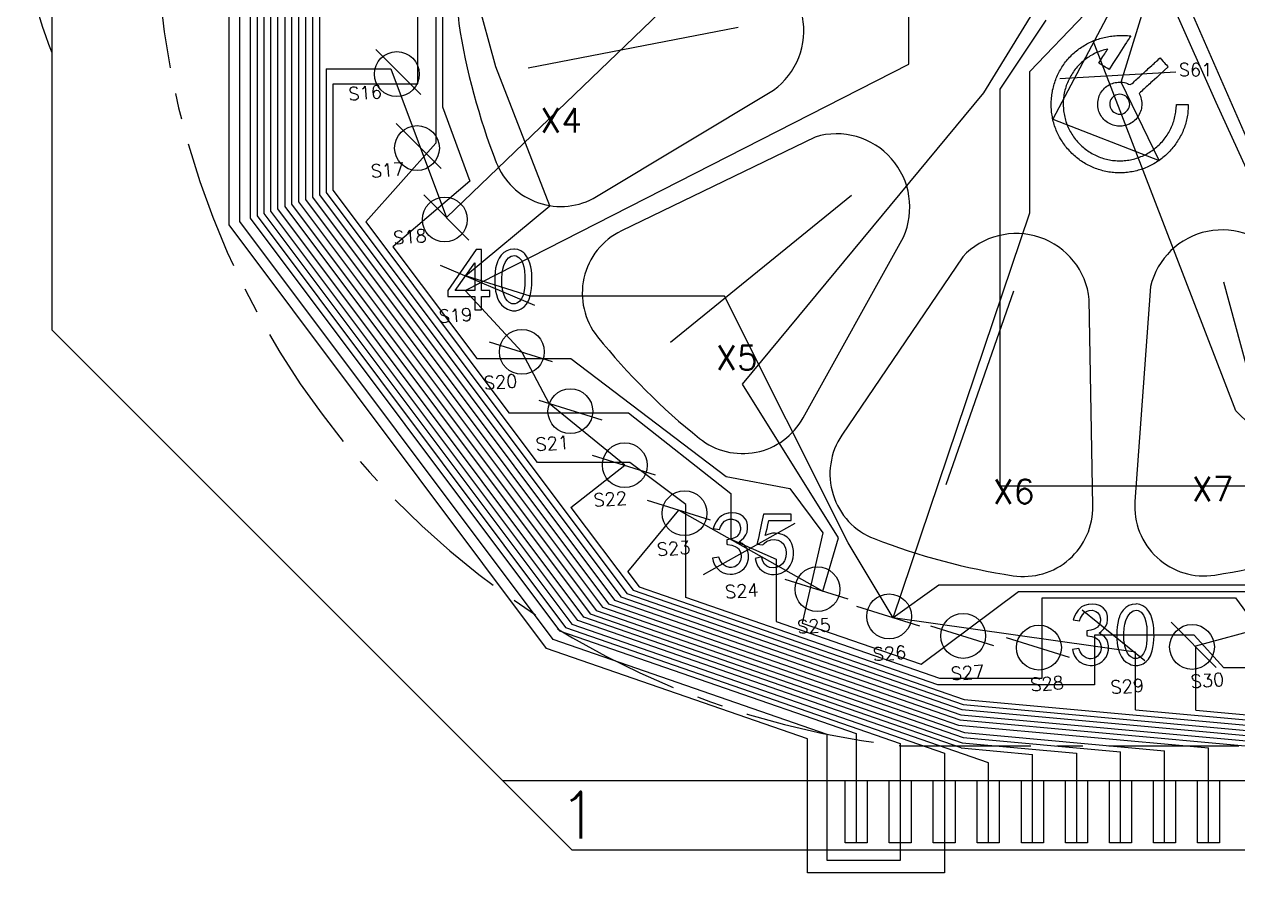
# Model space of a CAD drawing. Header units: millimetres. Extents: x 1653 to 3206, y -200 to 97.
# Drawn here: x 2377.52 to 2412.54, y -40.64 to -16.17 of the extents above; entities that cross this region are included whole.
import ezdxf
from ezdxf.enums import TextEntityAlignment as Align

# ---------------------------------------------------------------- set-up
doc = ezdxf.new("R2010")
doc.units = ezdxf.units.MM
doc.header["$LTSCALE"] = 3
doc.linetypes.add('CENTER', pattern=[2, 1.25, -0.25, 0.25, -0.25])
for name, color, linetype in [('COM', 1, 'Continuous'), ('DIM', 4, 'Continuous'), ('SEG', 3, 'Continuous')]:
    doc.layers.add(name, color=color, linetype=linetype)
doc.styles.add('romans', font='romans.shx')

msp = doc.modelspace()

# ---------------------------------------------------------------- linework, layer by layer
at = {"linetype": 'Continuous'}
msp.add_lwpolyline([(2378.323, -0.981), (2378.323, -24.981), (2393.323, -39.981), (2478.323, -39.981), (2493.323, -24.981), (2493.323, -0.981), (2478.323, 14.019), (2393.323, 14.019)], close=True, dxfattribs=at)
at = {"linetype": 'CENTER'}
msp.add_lwpolyline([(2469.762, 11.019), (2402.823, 11.019, 0.895837), (2402.823, -36.981), (2469.762, -36.981, 0.856686)], format="xyb", close=True, dxfattribs=at)
at = {"linetype": 'Continuous'}
msp.add_lwpolyline([(2378.323, -8.981, 0.2), (2378.323, -16.981)], format="xyb", dxfattribs=at)
for points in [[(2391.143, -20.155, 0.464472), (2394.036, -21.142), (2399.142, -18.074, 0.643485), (2398.383, -14.3), (2392.185, -13.847, 0.482284), (2390.063, -16.149, 0.0547)], [(2397.004, -28.113, 0.464472), (2400.002, -27.521), (2402.891, -22.311, 0.643485), (2400.346, -19.422), (2394.753, -22.129, 0.482284), (2394.066, -25.183, 0.0547)], [(2406.059, -32.074, 0.464472), (2408.359, -30.062), (2408.256, -24.106, 0.643485), (2404.607, -22.876), (2401.117, -28.018, 0.482284), (2402.049, -31.006, 0.0547)], [(2415.881, -30.977, 0.464472), (2416.867, -28.085), (2413.8, -22.978, 0.643485), (2410.025, -23.737), (2409.573, -29.935, 0.482284), (2411.874, -32.057, 0.0547)]]:
    msp.add_lwpolyline(points, format="xyb", close=True)
for points in [[(2409.451, -16.503), (2409.426, -16.541), (2409.402, -16.579), (2409.378, -16.617), (2409.353, -16.655), (2409.329, -16.693), (2409.28, -16.768), (2409.231, -16.844), (2409.183, -16.92), (2409.134, -16.995), (2409.085, -17.071), (2409.012, -17.184), (2408.939, -17.298), (2408.825, -17.474), (2408.787, -17.45), (2408.749, -17.426), (2408.711, -17.403), (2408.673, -17.379), (2408.635, -17.355), (2408.597, -17.331), (2408.559, -17.307), (2408.529, -17.288), (2408.651, -17.099), (2408.675, -17.061), (2408.7, -17.023), (2408.724, -16.985), (2408.748, -16.947), (2408.772, -16.91), (2408.787, -16.888), (2408.742, -16.896), (2408.699, -16.907), (2408.655, -16.919), (2408.612, -16.932), (2408.57, -16.946), (2408.528, -16.962), (2408.486, -16.979), (2408.445, -16.997), (2408.404, -17.017), (2408.364, -17.038), (2408.325, -17.06), (2408.286, -17.083), (2408.248, -17.107), (2408.211, -17.132), (2408.174, -17.158), (2408.138, -17.185), (2408.103, -17.213), (2408.069, -17.242), (2408.035, -17.272), (2408.002, -17.302), (2407.97, -17.334), (2407.939, -17.367), (2407.909, -17.4), (2407.88, -17.434), (2407.851, -17.469), (2407.824, -17.505), (2407.798, -17.541), (2407.772, -17.579), (2407.748, -17.616), (2407.725, -17.655), (2407.702, -17.694), (2407.681, -17.734), (2407.661, -17.774), (2407.642, -17.815), (2407.625, -17.856), (2407.608, -17.898), (2407.593, -17.94), (2407.579, -17.983), (2407.566, -18.026), (2407.554, -18.07), (2407.544, -18.113), (2407.534, -18.157), (2407.526, -18.202), (2407.519, -18.246), (2407.514, -18.291), (2407.51, -18.336), (2407.506, -18.381), (2407.505, -18.426), (2407.504, -18.471), (2407.504, -18.516), (2407.505, -18.534), (2407.507, -18.579), (2407.51, -18.624), (2407.515, -18.669), (2407.521, -18.713), (2407.528, -18.758), (2407.536, -18.802), (2407.546, -18.846), (2407.557, -18.89), (2407.569, -18.933), (2407.582, -18.976), (2407.596, -19.019), (2407.612, -19.061), (2407.629, -19.103), (2407.646, -19.144), (2407.666, -19.185), (2407.686, -19.225), (2407.707, -19.264), (2407.729, -19.304), (2407.753, -19.342), (2407.777, -19.38), (2407.803, -19.417), (2407.829, -19.453), (2407.857, -19.489), (2407.885, -19.524), (2407.915, -19.558), (2407.945, -19.591), (2407.976, -19.623), (2408.008, -19.655), (2408.041, -19.686), (2408.075, -19.715), (2408.11, -19.744), (2408.145, -19.772), (2408.181, -19.799), (2408.218, -19.825), (2408.255, -19.85), (2408.293, -19.873), (2408.332, -19.896), (2408.372, -19.918), (2408.412, -19.938), (2408.452, -19.958), (2408.493, -19.976), (2408.535, -19.993), (2408.577, -20.009), (2408.619, -20.024), (2408.662, -20.038), (2408.706, -20.051), (2408.749, -20.062), (2408.793, -20.072), (2408.837, -20.081), (2408.881, -20.088), (2408.926, -20.095), (2408.971, -20.1), (2409.015, -20.104), (2409.06, -20.107), (2409.086, -20.108), (2409.131, -20.109), (2409.176, -20.108), (2409.221, -20.106), (2409.266, -20.103), (2409.311, -20.099), (2409.355, -20.093), (2409.4, -20.086), (2409.444, -20.078), (2409.488, -20.069), (2409.532, -20.058), (2409.575, -20.047), (2409.618, -20.034), (2409.661, -20.02), (2409.703, -20.004), (2409.745, -19.988), (2409.787, -19.971), (2409.828, -19.952), (2409.868, -19.932), (2409.908, -19.912), (2409.948, -19.89), (2409.986, -19.867), (2410.024, -19.843), (2410.062, -19.818), (2410.099, -19.792), (2410.135, -19.765), (2410.17, -19.737), (2410.204, -19.708), (2410.238, -19.678), (2410.271, -19.647), (2410.303, -19.616), (2410.334, -19.583), (2410.364, -19.55), (2410.393, -19.515), (2410.421, -19.48), (2410.448, -19.444), (2410.475, -19.408), (2410.5, -19.371), (2410.524, -19.333), (2410.547, -19.294), (2410.569, -19.255), (2410.59, -19.215), (2410.609, -19.174), (2410.628, -19.133), (2410.645, -19.092), (2410.662, -19.05), (2410.677, -19.007), (2410.691, -18.965), (2410.704, -18.922), (2410.716, -18.878), (2410.726, -18.834), (2410.736, -18.79), (2410.744, -18.746), (2410.751, -18.702), (2410.758, -18.657), (2410.763, -18.613), (2410.767, -18.568), (2410.77, -18.523), (2410.772, -18.482), (2411.105, -18.482), (2411.107, -18.527), (2411.107, -18.572), (2411.106, -18.617), (2411.104, -18.662), (2411.1, -18.707), (2411.096, -18.752), (2411.09, -18.796), (2411.083, -18.841), (2411.074, -18.885), (2411.065, -18.929), (2411.054, -18.973), (2411.043, -19.016), (2411.03, -19.059), (2411.016, -19.102), (2411.001, -19.145), (2410.986, -19.187), (2410.969, -19.229), (2410.951, -19.27), (2410.932, -19.311), (2410.913, -19.351), (2410.892, -19.391), (2410.871, -19.431), (2410.848, -19.47), (2410.825, -19.508), (2410.801, -19.546), (2410.776, -19.584), (2410.75, -19.621), (2410.724, -19.657), (2410.696, -19.693), (2410.668, -19.728), (2410.639, -19.763), (2410.61, -19.796), (2410.579, -19.83), (2410.548, -19.862), (2410.516, -19.894), (2410.484, -19.925), (2410.451, -19.955), (2410.417, -19.985), (2410.382, -20.014), (2410.347, -20.042), (2410.311, -20.069), (2410.275, -20.095), (2410.238, -20.121), (2410.2, -20.146), (2410.162, -20.17), (2410.123, -20.193), (2410.084, -20.215), (2410.044, -20.236), (2410.004, -20.256), (2409.964, -20.275), (2409.923, -20.294), (2409.881, -20.311), (2409.839, -20.328), (2409.797, -20.343), (2409.754, -20.358), (2409.711, -20.371), (2409.668, -20.383), (2409.625, -20.395), (2409.581, -20.405), (2409.537, -20.415), (2409.493, -20.423), (2409.448, -20.431), (2409.404, -20.437), (2409.359, -20.443), (2409.314, -20.447), (2409.269, -20.451), (2409.225, -20.454), (2409.181, -20.455), (2409.136, -20.456), (2409.091, -20.455), (2409.046, -20.454), (2409.001, -20.452), (2408.956, -20.448), (2408.912, -20.444), (2408.867, -20.438), (2408.823, -20.432), (2408.778, -20.424), (2408.734, -20.415), (2408.69, -20.406), (2408.646, -20.395), (2408.603, -20.383), (2408.56, -20.371), (2408.517, -20.357), (2408.474, -20.342), (2408.432, -20.327), (2408.39, -20.31), (2408.349, -20.293), (2408.308, -20.274), (2408.267, -20.255), (2408.227, -20.235), (2408.187, -20.214), (2408.148, -20.192), (2408.109, -20.169), (2408.071, -20.145), (2408.033, -20.12), (2407.996, -20.095), (2407.96, -20.068), (2407.924, -20.041), (2407.889, -20.013), (2407.854, -19.985), (2407.82, -19.955), (2407.787, -19.925), (2407.754, -19.894), (2407.722, -19.862), (2407.691, -19.83), (2407.661, -19.796), (2407.631, -19.763), (2407.602, -19.728), (2407.574, -19.693), (2407.547, -19.657), (2407.52, -19.621), (2407.494, -19.584), (2407.47, -19.546), (2407.446, -19.508), (2407.423, -19.47), (2407.4, -19.431), (2407.379, -19.391), (2407.359, -19.351), (2407.339, -19.31), (2407.321, -19.269), (2407.303, -19.228), (2407.287, -19.186), (2407.271, -19.144), (2407.256, -19.101), (2407.243, -19.058), (2407.23, -19.015), (2407.218, -18.972), (2407.208, -18.928), (2407.198, -18.884), (2407.19, -18.84), (2407.182, -18.795), (2407.175, -18.751), (2407.17, -18.706), (2407.165, -18.662), (2407.162, -18.617), (2407.159, -18.572), (2407.158, -18.527), (2407.157, -18.482), (2407.158, -18.437), (2407.159, -18.392), (2407.162, -18.347), (2407.162, -18.335), (2407.166, -18.291), (2407.171, -18.246), (2407.176, -18.201), (2407.183, -18.157), (2407.191, -18.112), (2407.199, -18.068), (2407.209, -18.024), (2407.219, -17.98), (2407.231, -17.937), (2407.244, -17.894), (2407.257, -17.851), (2407.271, -17.808), (2407.287, -17.766), (2407.303, -17.724), (2407.321, -17.682), (2407.339, -17.641), (2407.358, -17.601), (2407.378, -17.56), (2407.399, -17.521), (2407.421, -17.481), (2407.444, -17.443), (2407.468, -17.404), (2407.493, -17.367), (2407.518, -17.33), (2407.544, -17.293), (2407.572, -17.257), (2407.6, -17.222), (2407.629, -17.188), (2407.658, -17.154), (2407.689, -17.121), (2407.72, -17.088), (2407.752, -17.056), (2407.784, -17.025), (2407.818, -16.995), (2407.852, -16.966), (2407.886, -16.937), (2407.922, -16.909), (2407.958, -16.882), (2407.994, -16.856), (2408.032, -16.831), (2408.069, -16.807), (2408.108, -16.783), (2408.147, -16.76), (2408.186, -16.739), (2408.226, -16.718), (2408.266, -16.698), (2408.307, -16.679), (2408.348, -16.66), (2408.39, -16.643), (2408.432, -16.627), (2408.474, -16.612), (2408.517, -16.597), (2408.56, -16.584), (2408.603, -16.571), (2408.646, -16.56), (2408.69, -16.549), (2408.734, -16.539), (2408.778, -16.53), (2408.822, -16.522), (2408.867, -16.515), (2408.911, -16.509), (2408.956, -16.504), (2409.001, -16.5), (2409.046, -16.496), (2409.091, -16.494), (2409.136, -16.492), (2409.181, -16.491), (2409.226, -16.491), (2409.27, -16.492), (2409.315, -16.494), (2409.36, -16.496), (2409.405, -16.499), (2409.45, -16.503)], [(2410.327, -17.175), (2410.388, -17.241), (2410.419, -17.274), (2410.449, -17.307), (2410.48, -17.341), (2410.51, -17.374), (2410.533, -17.399), (2410.3, -17.611), (2410.201, -17.702), (2410.134, -17.763), (2410.067, -17.823), (2410.034, -17.853), (2410.001, -17.884), (2409.968, -17.914), (2409.934, -17.944), (2409.901, -17.975), (2409.868, -18.005), (2409.835, -18.035), (2409.801, -18.066), (2409.768, -18.096), (2409.735, -18.126), (2409.702, -18.157), (2409.693, -18.165), (2409.712, -18.205), (2409.73, -18.247), (2409.744, -18.289), (2409.756, -18.333), (2409.764, -18.377), (2409.77, -18.422), (2409.771, -18.467), (2409.77, -18.512), (2409.766, -18.556), (2409.758, -18.601), (2409.749, -18.642), (2409.736, -18.685), (2409.719, -18.727), (2409.7, -18.768), (2409.678, -18.807), (2409.653, -18.845), (2409.626, -18.88), (2409.596, -18.914), (2409.564, -18.946), (2409.53, -18.975), (2409.494, -19.001), (2409.456, -19.026), (2409.416, -19.047), (2409.375, -19.065), (2409.333, -19.081), (2409.289, -19.093), (2409.245, -19.103), (2409.201, -19.109), (2409.156, -19.111), (2409.111, -19.111), (2409.073, -19.108), (2409.029, -19.101), (2408.985, -19.092), (2408.942, -19.08), (2408.899, -19.065), (2408.858, -19.046), (2408.818, -19.026), (2408.78, -19.002), (2408.743, -18.976), (2408.709, -18.947), (2408.677, -18.916), (2408.646, -18.882), (2408.619, -18.847), (2408.594, -18.809), (2408.572, -18.77), (2408.552, -18.729), (2408.536, -18.687), (2408.523, -18.644), (2408.512, -18.601), (2408.505, -18.556), (2408.5, -18.512), (2408.5, -18.503), (2408.499, -18.458), (2408.502, -18.413), (2408.508, -18.368), (2408.517, -18.324), (2408.529, -18.281), (2408.544, -18.239), (2408.562, -18.198), (2408.583, -18.158), (2408.607, -18.12), (2408.634, -18.083), (2408.662, -18.049), (2408.694, -18.016), (2408.727, -17.986), (2408.763, -17.958), (2408.8, -17.933), (2408.839, -17.911), (2408.88, -17.892), (2408.922, -17.875), (2408.965, -17.862), (2409.002, -17.853), (2409.046, -17.846), (2409.091, -17.84), (2409.136, -17.838), (2409.18, -17.839), (2409.225, -17.843), (2409.27, -17.851), (2409.313, -17.862), (2409.355, -17.877), (2409.392, -17.894), (2409.435, -17.906), (2409.476, -17.891), (2409.494, -17.876), (2409.527, -17.846), (2409.56, -17.815), (2409.594, -17.785), (2409.627, -17.754), (2409.66, -17.724), (2409.693, -17.693), (2409.726, -17.663), (2409.759, -17.633), (2409.792, -17.602), (2409.826, -17.572), (2409.859, -17.541), (2409.892, -17.511), (2409.925, -17.481), (2409.958, -17.45), (2410.058, -17.359), (2410.091, -17.329), (2410.125, -17.298), (2410.158, -17.268), (2410.165, -17.261), (2410.198, -17.231), (2410.232, -17.201), (2410.265, -17.171), (2410.297, -17.142)], [(2409.422, -18.479), (2409.419, -18.434), (2409.409, -18.39), (2409.392, -18.349), (2409.368, -18.31), (2409.34, -18.276), (2409.306, -18.246), (2409.268, -18.222), (2409.227, -18.204), (2409.183, -18.193), (2409.138, -18.189), (2409.093, -18.192), (2409.05, -18.202), (2409.008, -18.219), (2408.969, -18.242), (2408.935, -18.271), (2408.905, -18.304), (2408.881, -18.342), (2408.863, -18.383), (2408.851, -18.427), (2408.847, -18.471), (2408.847, -18.472), (2408.85, -18.517), (2408.861, -18.56), (2408.878, -18.602), (2408.901, -18.64), (2408.93, -18.675), (2408.964, -18.704), (2409.002, -18.729), (2409.043, -18.747), (2409.086, -18.759), (2409.131, -18.764), (2409.131, -18.764), (2409.176, -18.761), (2409.22, -18.751), (2409.261, -18.733), (2409.299, -18.71), (2409.334, -18.68), (2409.363, -18.647), (2409.388, -18.609), (2409.406, -18.568), (2409.418, -18.524), (2409.422, -18.48)], [(2390.718, -22.664), (2390.566, -22.664), (2389.749, -23.847), (2389.749, -24.019), (2390.526, -24.019), (2390.526, -24.403), (2390.718, -24.403), (2390.718, -24.019), (2390.96, -24.019), (2390.96, -23.847), (2390.718, -23.847)], [(2391.666, -22.654), (2391.648, -22.655), (2391.54, -22.668), (2391.446, -22.701), (2391.364, -22.755), (2391.361, -22.757), (2391.288, -22.829), (2391.228, -22.913), (2391.182, -23.008), (2391.177, -23.021), (2391.148, -23.105), (2391.125, -23.204), (2391.109, -23.312), (2391.101, -23.433), (2391.101, -23.44), (2391.099, -23.567), (2391.101, -23.679), (2391.108, -23.775), (2391.121, -23.858), (2391.123, -23.864), (2391.147, -23.967), (2391.181, -24.066), (2391.222, -24.16), (2391.233, -24.182), (2391.291, -24.261), (2391.369, -24.328), (2391.465, -24.383), (2391.513, -24.406), (2391.612, -24.431), (2391.71, -24.431), (2391.808, -24.403), (2391.865, -24.376), (2391.945, -24.317), (2392.014, -24.243), (2392.07, -24.151), (2392.092, -24.096), (2392.12, -24.006), (2392.143, -23.906), (2392.16, -23.796), (2392.172, -23.676), (2392.174, -23.58), (2392.172, -23.469), (2392.165, -23.365), (2392.156, -23.264), (2392.141, -23.169), (2392.141, -23.168), (2392.115, -23.062), (2392.078, -22.965), (2392.029, -22.876), (2391.969, -22.795), (2391.94, -22.766), (2391.855, -22.703), (2391.764, -22.666)], [(2389.96, -23.847), (2390.526, -23.049), (2390.526, -23.847)], [(2391.688, -24.23), (2391.595, -24.23), (2391.505, -24.181), (2391.47, -24.15), (2391.413, -24.077), (2391.368, -23.983), (2391.334, -23.868), (2391.319, -23.798), (2391.307, -23.701), (2391.302, -23.597), (2391.304, -23.488), (2391.313, -23.372), (2391.315, -23.354), (2391.335, -23.232), (2391.364, -23.128), (2391.4, -23.039), (2391.444, -22.968), (2391.492, -22.91), (2391.573, -22.854), (2391.666, -22.836), (2391.716, -22.846), (2391.799, -22.893), (2391.869, -22.977), (2391.909, -23.066), (2391.94, -23.164), (2391.96, -23.271), (2391.962, -23.307), (2391.966, -23.407), (2391.968, -23.513), (2391.969, -23.625), (2391.968, -23.684), (2391.96, -23.791), (2391.943, -23.894), (2391.918, -23.989), (2391.875, -24.084), (2391.814, -24.162), (2391.738, -24.211)], [(2397.966, -30.264), (2397.856, -30.268), (2397.837, -30.27), (2397.733, -30.297), (2397.645, -30.344), (2397.574, -30.41), (2397.55, -30.437), (2397.491, -30.518), (2397.442, -30.61), (2397.401, -30.714), (2397.583, -30.744), (2397.614, -30.666), (2397.669, -30.57), (2397.733, -30.502), (2397.805, -30.46), (2397.862, -30.444), (2397.961, -30.44), (2398.058, -30.471), (2398.107, -30.506), (2398.165, -30.583), (2398.189, -30.683), (2398.188, -30.749), (2398.164, -30.846), (2398.108, -30.925), (2398.091, -30.94), (2398.014, -30.985), (2397.915, -31.017), (2397.796, -31.037), (2397.796, -31.168), (2397.82, -31.172), (2397.937, -31.196), (2398.034, -31.229), (2398.108, -31.269), (2398.134, -31.294), (2398.186, -31.379), (2398.209, -31.481), (2398.209, -31.538), (2398.188, -31.638), (2398.139, -31.724), (2398.107, -31.762), (2398.025, -31.817), (2397.927, -31.836), (2397.872, -31.836), (2397.775, -31.812), (2397.695, -31.755), (2397.664, -31.724), (2397.605, -31.641), (2397.563, -31.542), (2397.381, -31.573), (2397.402, -31.66), (2397.441, -31.757), (2397.495, -31.84), (2397.563, -31.906), (2397.607, -31.94), (2397.695, -31.989), (2397.792, -32.018), (2397.896, -32.028), (2397.959, -32.028), (2398.058, -32.011), (2398.152, -31.974), (2398.24, -31.916), (2398.293, -31.868), (2398.354, -31.788), (2398.396, -31.696), (2398.421, -31.593), (2398.423, -31.578), (2398.424, -31.464), (2398.406, -31.365), (2398.371, -31.28), (2398.32, -31.215), (2398.242, -31.149), (2398.149, -31.098), (2398.213, -31.052), (2398.292, -30.979), (2398.348, -30.9), (2398.381, -30.815), (2398.397, -30.71), (2398.394, -30.608), (2398.371, -30.511), (2398.333, -30.444), (2398.265, -30.368), (2398.179, -30.309), (2398.164, -30.302), (2398.07, -30.275)], [(2399.654, -30.299), (2398.856, -30.299), (2398.837, -30.386), (2398.8, -30.557), (2398.768, -30.706), (2398.74, -30.835), (2398.716, -30.944), (2398.697, -31.032), (2398.681, -31.098), (2398.671, -31.143), (2398.664, -31.168), (2398.835, -31.189), (2398.871, -31.145), (2398.952, -31.083), (2399.047, -31.047), (2399.066, -31.043), (2399.172, -31.032), (2399.269, -31.047), (2399.275, -31.049), (2399.365, -31.095), (2399.441, -31.168), (2399.455, -31.19), (2399.493, -31.283), (2399.512, -31.39), (2399.511, -31.421), (2399.5, -31.529), (2399.472, -31.623), (2399.459, -31.648), (2399.399, -31.731), (2399.32, -31.795), (2399.249, -31.828), (2399.15, -31.845), (2399.038, -31.836), (2399.027, -31.834), (2398.951, -31.802), (2398.887, -31.74), (2398.835, -31.651), (2398.795, -31.532), (2398.613, -31.583), (2398.642, -31.689), (2398.684, -31.787), (2398.739, -31.866), (2398.805, -31.927), (2398.893, -31.983), (2398.988, -32.021), (2399.087, -32.038), (2399.162, -32.039), (2399.265, -32.027), (2399.36, -31.998), (2399.38, -31.99), (2399.473, -31.941), (2399.552, -31.876), (2399.567, -31.863), (2399.629, -31.783), (2399.673, -31.684), (2399.679, -31.665), (2399.708, -31.564), (2399.724, -31.462), (2399.724, -31.458), (2399.719, -31.351), (2399.703, -31.249), (2399.669, -31.157), (2399.623, -31.057), (2399.606, -31.034), (2399.535, -30.964), (2399.441, -30.906), (2399.393, -30.887), (2399.292, -30.859), (2399.189, -30.845), (2399.111, -30.851), (2399.011, -30.874), (2398.906, -30.915), (2398.912, -30.896), (2398.935, -30.811), (2398.959, -30.714), (2398.983, -30.603), (2399.007, -30.481), (2399.654, -30.481)], [(2408.354, -32.895), (2408.243, -32.901), (2408.225, -32.903), (2408.12, -32.93), (2408.032, -32.976), (2407.961, -33.042), (2407.937, -33.069), (2407.878, -33.151), (2407.83, -33.243), (2407.788, -33.346), (2407.97, -33.376), (2408.001, -33.298), (2408.056, -33.202), (2408.12, -33.134), (2408.192, -33.093), (2408.249, -33.076), (2408.349, -33.072), (2408.446, -33.103), (2408.494, -33.138), (2408.552, -33.216), (2408.577, -33.315), (2408.576, -33.381), (2408.551, -33.478), (2408.495, -33.558), (2408.479, -33.572), (2408.401, -33.618), (2408.302, -33.65), (2408.183, -33.669), (2408.183, -33.801), (2408.207, -33.805), (2408.325, -33.829), (2408.422, -33.862), (2408.495, -33.902), (2408.521, -33.927), (2408.574, -34.011), (2408.597, -34.114), (2408.597, -34.171), (2408.576, -34.27), (2408.526, -34.356), (2408.494, -34.395), (2408.413, -34.449), (2408.314, -34.468), (2408.26, -34.468), (2408.163, -34.443), (2408.082, -34.387), (2408.051, -34.356), (2407.992, -34.274), (2407.951, -34.175), (2407.769, -34.205), (2407.79, -34.292), (2407.829, -34.39), (2407.883, -34.472), (2407.951, -34.538), (2407.994, -34.572), (2408.082, -34.621), (2408.179, -34.65), (2408.283, -34.66), (2408.346, -34.66), (2408.446, -34.643), (2408.54, -34.607), (2408.628, -34.549), (2408.68, -34.5), (2408.741, -34.421), (2408.784, -34.329), (2408.808, -34.225), (2408.81, -34.211), (2408.811, -34.096), (2408.794, -33.997), (2408.759, -33.912), (2408.707, -33.847), (2408.63, -33.781), (2408.537, -33.729), (2408.601, -33.685), (2408.679, -33.612), (2408.735, -33.532), (2408.768, -33.446), (2408.785, -33.343), (2408.781, -33.241), (2408.759, -33.143), (2408.72, -33.076), (2408.652, -33.001), (2408.567, -32.941), (2408.551, -32.935), (2408.457, -32.908)], [(2409.616, -32.89), (2409.598, -32.891), (2409.49, -32.905), (2409.396, -32.938), (2409.314, -32.992), (2409.312, -32.994), (2409.238, -33.066), (2409.178, -33.15), (2409.132, -33.245), (2409.127, -33.257), (2409.098, -33.342), (2409.075, -33.44), (2409.059, -33.548), (2409.051, -33.669), (2409.051, -33.677), (2409.049, -33.804), (2409.051, -33.915), (2409.058, -34.011), (2409.071, -34.094), (2409.073, -34.1), (2409.097, -34.204), (2409.131, -34.303), (2409.172, -34.397), (2409.183, -34.418), (2409.241, -34.497), (2409.319, -34.564), (2409.415, -34.62), (2409.463, -34.643), (2409.562, -34.668), (2409.66, -34.668), (2409.758, -34.64), (2409.815, -34.613), (2409.895, -34.554), (2409.965, -34.479), (2410.02, -34.387), (2410.042, -34.333), (2410.07, -34.243), (2410.093, -34.143), (2410.11, -34.032), (2410.122, -33.912), (2410.124, -33.816), (2410.122, -33.706), (2410.115, -33.601), (2410.106, -33.501), (2410.091, -33.406), (2410.091, -33.405), (2410.065, -33.298), (2410.028, -33.201), (2409.979, -33.112), (2409.919, -33.032), (2409.89, -33.003), (2409.805, -32.94), (2409.714, -32.903)], [(2409.638, -34.466), (2409.545, -34.466), (2409.455, -34.417), (2409.42, -34.386), (2409.363, -34.313), (2409.318, -34.219), (2409.284, -34.104), (2409.269, -34.034), (2409.257, -33.937), (2409.252, -33.834), (2409.254, -33.724), (2409.263, -33.608), (2409.265, -33.591), (2409.285, -33.469), (2409.314, -33.365), (2409.35, -33.276), (2409.394, -33.204), (2409.442, -33.147), (2409.523, -33.091), (2409.616, -33.072), (2409.666, -33.082), (2409.749, -33.129), (2409.819, -33.214), (2409.859, -33.303), (2409.89, -33.401), (2409.91, -33.507), (2409.912, -33.543), (2409.916, -33.644), (2409.918, -33.75), (2409.919, -33.862), (2409.918, -33.92), (2409.91, -34.028), (2409.893, -34.13), (2409.868, -34.225), (2409.825, -34.32), (2409.764, -34.399), (2409.688, -34.447)], [(2401.215, -39.781), (2401.215, -37.981), (2401.85, -37.981), (2401.85, -39.781)], [(2402.485, -39.781), (2402.485, -37.981), (2403.12, -37.981), (2403.12, -39.781)], [(2403.755, -39.781), (2403.755, -37.981), (2404.39, -37.981), (2404.39, -39.781)], [(2405.025, -39.781), (2405.025, -37.981), (2405.66, -37.981), (2405.66, -39.781)], [(2406.295, -39.781), (2406.295, -37.981), (2406.93, -37.981), (2406.93, -39.781)], [(2407.565, -39.781), (2407.565, -37.981), (2408.2, -37.981), (2408.2, -39.781)], [(2408.835, -39.781), (2408.835, -37.981), (2409.47, -37.981), (2409.47, -39.781)], [(2410.105, -39.781), (2410.105, -37.981), (2410.74, -37.981), (2410.74, -39.781)], [(2411.375, -39.781), (2411.375, -37.981), (2412.01, -37.981), (2412.01, -39.781)]]:
    msp.add_lwpolyline(points, close=True)
msp.add_lwpolyline([(2391.323, -37.981), (2480.323, -37.981)])
for centre in [(2388.274, -17.607), (2388.856, -19.74), (2389.657, -21.802), (2391.882, -25.618), (2393.281, -27.331), (2394.851, -28.888), (2396.576, -30.272), (2400.411, -32.465), (2402.479, -33.249), (2404.617, -33.812), (2406.803, -34.149), (2411.22, -34.13)]:
    msp.add_circle(centre, 0.647)
at = {"layer": 'COM', "color": 5, "ltscale": 5.567185}
for p, q in [((2383.439, -21.959), (2383.439, -2.202)), ((2384.439, -2.669), (2384.439, -21.626)), ((2391.132, -17.395), (2389.028, -9.678)), ((2392.692, -21.403), (2391.132, -17.395)), ((2384.439, -21.626), (2393.32, -33.468)), ((2390.256, -23.429), (2392.692, -21.403)), ((2392.596, -34.17), (2383.439, -21.959)), ((2392.119, -24.008), (2390.256, -23.429)), ((2397.734, -24.008), (2392.119, -24.008)), ((2401.297, -31.122), (2397.734, -24.008)), ((2402.594, -33.287), (2401.297, -31.122)), ((2403.916, -32.349), (2402.594, -33.287)), ((2417.697, -32.349), (2403.916, -32.349)), ((2393.32, -33.468), (2404.073, -37.191)), ((2400.123, -36.776), (2392.596, -34.17)), ((2400.123, -40.641), (2400.123, -36.776)), ((2404.073, -37.191), (2404.073, -40.641)), ((2404.073, -40.641), (2400.123, -40.641))]:
    msp.add_line(p, q, dxfattribs=at)
at = {"layer": 'COM', "ltscale": 5.567185}
for p, q in [((2384.039, -2.482), (2384.039, -21.759)), ((2384.039, -21.759), (2392.966, -33.663)), ((2392.966, -33.663), (2401.533, -36.629)), ((2401.533, -36.629), (2401.533, -39.781))]:
    msp.add_line(p, q, dxfattribs=at)
at = {"layer": 'COM', "color": 6, "ltscale": 5.567185}
for p, q in [((2384.639, -21.559), (2384.639, -2.763)), ((2389.595, -12.519), (2389.595, -18.554)), ((2389.595, -18.554), (2390.383, -20.698)), ((2390.383, -20.698), (2388.158, -22.585)), ((2393.497, -33.37), (2384.639, -21.559)), ((2388.158, -22.585), (2390.581, -25.815)), ((2390.581, -25.815), (2393.293, -25.815)), ((2393.293, -25.815), (2397.781, -29.212)), ((2397.781, -29.212), (2399.615, -29.558)), ((2399.615, -29.558), (2400.571, -30.841)), ((2400.571, -30.841), (2399.975, -33.444)), ((2403.4, -34.63), (2406.21, -32.529)), ((2406.21, -32.529), (2414.775, -32.529)), ((2405.343, -37.472), (2393.497, -33.37)), ((2399.975, -33.444), (2403.4, -34.63)), ((2405.343, -39.781), (2405.343, -37.472))]:
    msp.add_line(p, q, dxfattribs=at)
at = {"layer": 'COM', "color": 40, "ltscale": 5.567185}
for p, q in [((2384.839, -21.493), (2384.839, -2.856)), ((2389.395, -13.732), (2389.395, -19.601)), ((2389.395, -19.601), (2387.375, -21.873)), ((2393.674, -33.273), (2384.839, -21.493)), ((2387.375, -21.873), (2391.505, -27.381)), ((2391.505, -27.381), (2394.957, -27.381)), ((2394.957, -27.381), (2397.915, -29.705)), ((2397.915, -29.705), (2397.915, -31.017)), ((2397.915, -31.017), (2399.222, -31.595)), ((2399.222, -31.595), (2399.222, -33.395)), ((2406.895, -35.026), (2406.895, -32.709)), ((2406.895, -32.709), (2412.477, -32.709)), ((2412.477, -32.709), (2413.562, -34.205)), ((2404.555, -37.041), (2393.674, -33.273)), ((2399.222, -33.395), (2403.932, -35.026)), ((2403.932, -35.026), (2406.895, -35.026)), ((2404.555, -37.041), (2406.613, -37.228)), ((2406.613, -39.781), (2406.613, -37.228))]:
    msp.add_line(p, q, dxfattribs=at)
at = {"layer": 'COM', "color": 225, "ltscale": 5.567185}
for p, q in [((2385.039, -2.95), (2385.039, -21.426)), ((2388.884, -17.892), (2388.884, -15.207)), ((2386.439, -20.959), (2386.439, -17.892)), ((2386.439, -17.892), (2388.884, -17.892)), ((2392.33, -28.814), (2386.439, -20.959)), ((2385.039, -21.426), (2393.851, -33.175)), ((2394.997, -28.814), (2392.33, -28.814)), ((2396.617, -30.019), (2394.997, -28.814)), ((2396.617, -32.704), (2396.617, -30.019)), ((2403.881, -35.22), (2396.617, -32.704)), ((2393.851, -33.175), (2404.587, -36.893)), ((2411.286, -33.787), (2408.406, -33.787)), ((2408.406, -33.787), (2408.406, -35.22)), ((2412.137, -34.733), (2411.286, -33.787)), ((2416.67, -34.733), (2412.137, -34.733)), ((2408.406, -35.22), (2403.881, -35.22)), ((2404.587, -36.893), (2407.883, -37.194)), ((2407.883, -37.194), (2407.883, -39.781))]:
    msp.add_line(p, q, dxfattribs=at)
at = {"layer": 'COM', "color": 2, "ltscale": 5.567185}
for points in [[(2384.239, -2.576), (2384.239, -21.693), (2393.143, -33.565), (2402.803, -36.91), (2402.803, -40.287), (2400.69, -40.287), (2400.69, -36.655), (2392.781, -33.916), (2383.739, -21.859), (2383.739, -2.342)], [(2413.057, -15.695), (2412.35, -14.828), (2410.704, -15.718), (2411.907, -18.418), (2416.686, -28.871)], [(2415.344, -29.492), (2405.682, -29.492), (2405.682, -18.043), (2407.013, -16.056)]]:
    msp.add_lwpolyline(points, dxfattribs=at)
at = {"layer": 'COM', "ltscale": 5.567185}
msp.add_lwpolyline([(2407.641, -12.231), (2406.466, -13.444), (2405.166, -13.305), (2404.582, -12.197), (2403.321, -13.444), (2404.237, -14.375), (2405.721, -14.769), (2407.748, -14.62), (2408.69, -14.191), (2408.814, -12.333), (2409.088, -12.394), (2408.922, -15.657), (2407.203, -18.906), (2410.275, -20.095), (2409.18, -17.839), (2410.21, -14.466), (2411.556, -13.36), (2412.569, -13.351), (2413.477, -14.943), (2414.552, -15.826), (2415.786, -14.611), (2416.103, -13.172), (2415.668, -12.412), (2414.265, -13.318)], dxfattribs=at)
at = {"layer": 'DIM'}
for p, q in [((2398.124, -16.262), (2392.067, -17.439)), ((2387.671, -16.895), (2388.97, -18.198)), ((2407.402, -17.735), (2410.753, -17.54)), ((2388.253, -19.029), (2389.551, -20.332)), ((2389.054, -21.09), (2390.352, -22.394)), ((2401.391, -21.113), (2396.175, -25.35)), ((2389.524, -23.12), (2392.245, -24.269)), ((2412.126, -23.601), (2413.539, -28.813)), ((2406.069, -23.87), (2404.117, -29.452)), ((2390.939, -25.325), (2392.755, -25.893)), ((2392.374, -27.016), (2394.191, -27.583)), ((2393.908, -28.595), (2395.725, -29.163)), ((2395.502, -29.898), (2397.319, -30.466)), ((2397.12, -32.044), (2399.771, -30.559)), ((2399.468, -32.172), (2401.284, -32.74)), ((2401.536, -32.956), (2403.352, -33.524)), ((2408.052, -33.058), (2409.855, -34.523)), ((2403.674, -33.519), (2405.491, -34.087)), ((2410.617, -33.419), (2411.916, -34.722)), ((2405.86, -33.856), (2407.677, -34.424))]:
    msp.add_line(p, q, dxfattribs=at)
at = {"layer": 'SEG', "ltscale": 5.567185}
for p, q in [((2385.239, -3.043), (2385.239, -21.359)), ((2385.439, -3.137), (2385.439, -21.293)), ((2385.639, -3.23), (2385.639, -21.226)), ((2385.839, -3.324), (2385.839, -21.159)), ((2386.039, -15.741), (2386.039, -21.093)), ((2403.049, -17.318), (2403.049, -15.735)), ((2413.195, -20.356), (2411.114, -15.592)), ((2389.703, -21.742), (2395.862, -15.832)), ((2405.213, -18.145), (2406.636, -15.826)), ((2406.542, -17.528), (2408.132, -15.882)), ((2412.489, -27.315), (2408.369, -16.652)), ((2386.239, -17.453), (2388.098, -17.453)), ((2386.239, -17.453), (2386.239, -21.026)), ((2388.098, -17.453), (2389.703, -21.742)), ((2390.243, -23.847), (2403.049, -17.318)), ((2406.542, -21.612), (2406.542, -17.528)), ((2398.253, -26.551), (2405.213, -18.145)), ((2385.239, -21.359), (2394.028, -33.078)), ((2385.439, -21.293), (2394.204, -32.98)), ((2385.639, -21.226), (2394.381, -32.883)), ((2385.839, -21.159), (2394.558, -32.785)), ((2386.039, -21.093), (2394.735, -32.688)), ((2386.239, -21.026), (2394.912, -32.59)), ((2402.594, -33.287), (2406.542, -21.612)), ((2391.882, -25.618), (2390.243, -23.847)), ((2392.673, -27.109), (2391.882, -25.618)), ((2401.022, -30.979), (2398.253, -26.551)), ((2394.851, -28.888), (2392.673, -27.109)), ((2417.598, -32.392), (2412.489, -27.315)), ((2393.298, -30.104), (2394.851, -28.888)), ((2393.298, -30.104), (2395.089, -32.493)), ((2394.942, -31.964), (2396.41, -30.182)), ((2396.41, -30.182), (2400.57, -32.517)), ((2400.57, -32.517), (2401.022, -30.979)), ((2394.942, -31.964), (2395.266, -32.395)), ((2395.089, -32.493), (2404.613, -35.791)), ((2395.266, -32.395), (2404.645, -35.643)), ((2411.332, -34.1), (2417.598, -32.392)), ((2394.381, -32.883), (2404.486, -36.382)), ((2394.558, -32.785), (2404.517, -36.234)), ((2394.735, -32.688), (2404.549, -36.086)), ((2394.912, -32.59), (2404.581, -35.938)), ((2394.028, -33.078), (2404.619, -36.745)), ((2394.204, -32.98), (2404.651, -36.598)), ((2409.588, -34.277), (2402.594, -33.287)), ((2409.588, -35.943), (2409.588, -34.277)), ((2411.332, -35.952), (2411.332, -34.1)), ((2404.645, -35.643), (2418.043, -36.865)), ((2404.581, -35.938), (2415.503, -36.935)), ((2404.613, -35.791), (2416.773, -36.9)), ((2409.588, -35.943), (2419.313, -36.83)), ((2411.332, -35.952), (2420.583, -36.795)), ((2404.486, -36.382), (2411.693, -37.039)), ((2404.517, -36.234), (2412.963, -37.004)), ((2404.549, -36.086), (2414.233, -36.969)), ((2404.619, -36.745), (2409.153, -37.159)), ((2404.651, -36.598), (2410.423, -37.124)), ((2411.693, -39.781), (2411.693, -37.039)), ((2409.153, -39.781), (2409.153, -37.159)), ((2410.423, -39.781), (2410.423, -37.124))]:
    msp.add_line(p, q, dxfattribs=at)

# ---------------------------------------------------------------- texts
at = {"style": 'romans'}
msp.add_text('1', height=1.346, dxfattribs=at).set_placement((2393.524, -38.981), align=Align.MIDDLE)
at = {"layer": 'DIM', "style": 'romans'}
msp.add_text('S61', height=0.377, dxfattribs=at).set_placement((2410.839, -17.67))
for s, p in [('S16', (2387.359, -18.148)), ('S17', (2388.002, -20.374)), ('S18', (2388.65, -22.298)), ('S19', (2389.966, -24.565)), ('S20', (2391.266, -26.484)), ('S21', (2392.759, -28.257)), ('S22', (2394.429, -29.863)), ('S23', (2396.258, -31.287)), ('S24', (2398.225, -32.511)), ('S25', (2400.31, -33.523)), ('S26', (2402.49, -34.312)), ('S27', (2404.739, -34.868)), ('S28', (2407.035, -35.186)), ('S30', (2411.663, -35.097)), ('S29', (2409.351, -35.263))]:
    msp.add_text(s, height=0.377, rotation=4.0052, dxfattribs=at).set_placement(p, align=Align.MIDDLE)
for s, p in [('X4', (2393.018, -18.941)), ('X5', (2398.089, -25.788)), ('X6', (2406.076, -29.647)), ('X7', (2411.818, -29.574))]:
    msp.add_text(s, height=0.7003, dxfattribs=at).set_placement(p, align=Align.MIDDLE)

doc.saveas('drawing.dxf')
